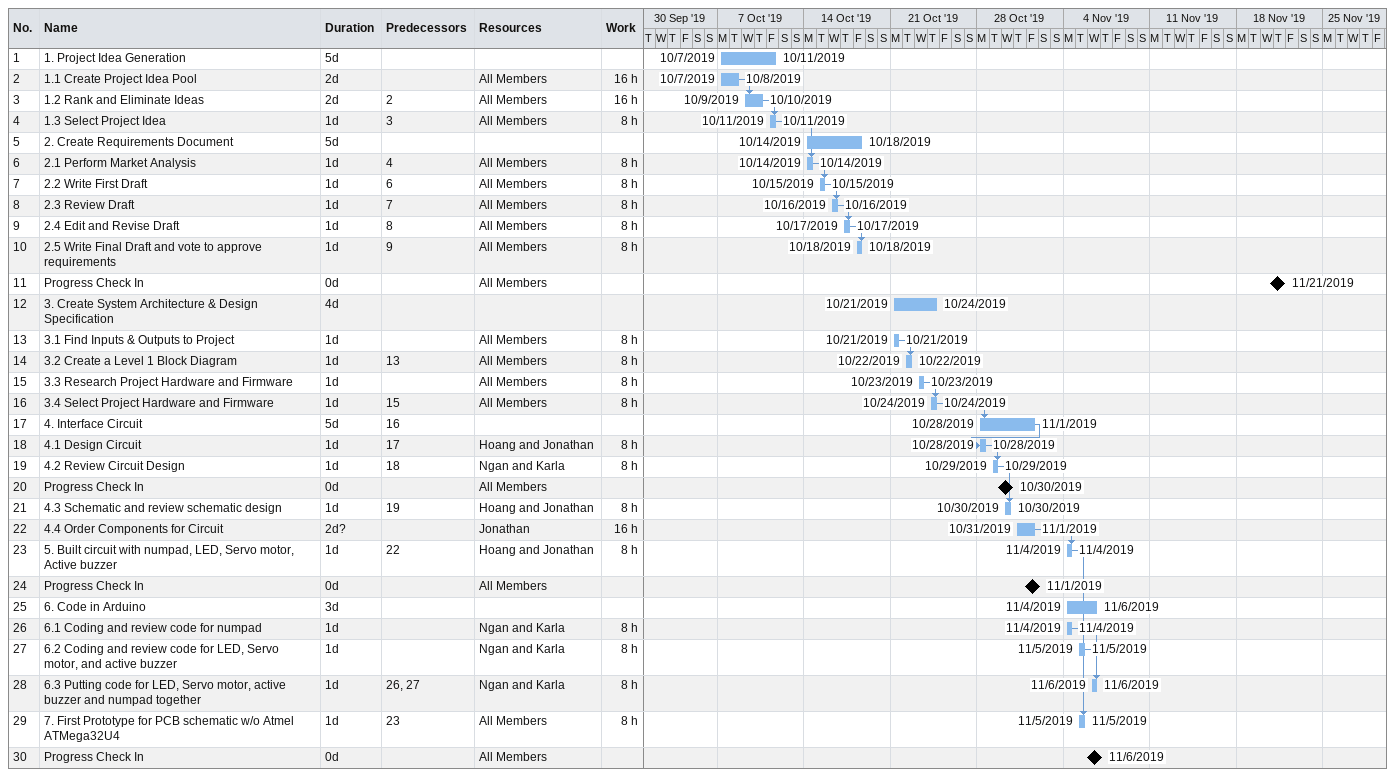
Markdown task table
| ID | Task | Duration | Start | Finish | Predecessors | Resources | Work (h) |
|---|---|---|---|---|---|---|---|
| 1 | 1. Project Idea Generation | 5d | 2019-10-07 | 2019-10-11 |  |  |  |
| 2 | 1.1 Create Project Idea Pool | 2d | 2019-10-07 | 2019-10-08 |  | All Members | 16 |
| 3 | 1.2 Rank and Eliminate Ideas | 2d | 2019-10-09 | 2019-10-10 | 2 | All Members | 16 |
| 4 | 1.3 Select Project Idea | 1d | 2019-10-11 | 2019-10-11 | 3 | All Members | 8 |
| 5 | 2. Create Requirements Document | 5d | 2019-10-14 | 2019-10-18 |  |  |  |
| 6 | 2.1 Perform Market Analysis | 1d | 2019-10-14 | 2019-10-14 | 4 | All Members | 8 |
| 7 | 2.2 Write First Draft | 1d | 2019-10-15 | 2019-10-15 | 6 | All Members | 8 |
| 8 | 2.3 Review Draft | 1d | 2019-10-16 | 2019-10-16 | 7 | All Members | 8 |
| 9 | 2.4 Edit and Revise Draft | 1d | 2019-10-17 | 2019-10-17 | 8 | All Members | 8 |
| 10 | 2.5 Write Final Draft and vote to approve requirements | 1d | 2019-10-18 | 2019-10-18 | 9 | All Members | 8 |
| 11 | Progress Check In | 0d | 2019-11-21 | 2019-11-21 |  | All Members |  |
| 12 | 3. Create System Architecture & Design Specification | 4d | 2019-10-21 | 2019-10-24 |  |  |  |
| 13 | 3.1 Find Inputs & Outputs to Project | 1d | 2019-10-21 | 2019-10-21 |  | All Members | 8 |
| 14 | 3.2 Create a Level 1 Block Diagram | 1d | 2019-10-22 | 2019-10-22 | 13 | All Members | 8 |
| 15 | 3.3 Research Project Hardware and Firmware | 1d | 2019-10-23 | 2019-10-23 |  | All Members | 8 |
| 16 | 3.4 Select Project Hardware and Firmware | 1d | 2019-10-24 | 2019-10-24 | 15 | All Members | 8 |
| 17 | 4. Interface Circuit | 5d | 2019-10-28 | 2019-11-01 | 16 |  |  |
| 18 | 4.1 Design Circuit | 1d | 2019-10-28 | 2019-10-28 | 17 | Hoang and Jonathan | 8 |
| 19 | 4.2 Review Circuit Design | 1d | 2019-10-29 | 2019-10-29 | 18 | Ngan and Karla | 8 |
| 20 | Progress Check In | 0d | 2019-10-30 | 2019-10-30 |  | All Members |  |
| 21 | 4.3 Schematic and review schematic design | 1d | 2019-10-30 | 2019-10-30 | 19 | Hoang and Jonathan | 8 |
| 22 | 4.4 Order Components for Circuit | 2d? | 2019-10-31 | 2019-11-01 |  | Jonathan | 16 |
| 23 | 5. Built circuit with numpad, LED, Servo motor, Active buzzer | 1d | 2019-11-04 | 2019-11-04 | 22 | Hoang and Jonathan | 8 |
| 24 | Progress Check In | 0d | 2019-11-01 | 2019-11-01 |  | All Members |  |
| 25 | 6. Code in Arduino | 3d | 2019-11-04 | 2019-11-06 |  |  |  |
| 26 | 6.1 Coding and review code for numpad | 1d | 2019-11-04 | 2019-11-04 |  | Ngan and Karla | 8 |
| 27 | 6.2 Coding and review code for LED, Servo motor, and active buzzer | 1d | 2019-11-05 | 2019-11-05 |  | Ngan and Karla | 8 |
| 28 | 6.3 Putting code for LED, Servo motor, active buzzer and numpad together | 1d | 2019-11-06 | 2019-11-06 | 26, 27 | Ngan and Karla | 8 |
| 29 | 7. First Prototype for PCB schematic w/o Atmel ATMega32U4 | 1d | 2019-11-05 | 2019-11-05 | 23 | All Members | 8 |
| 30 | Progress Check In | 0d | 2019-11-06 | 2019-11-06 |  | All Members |  |
